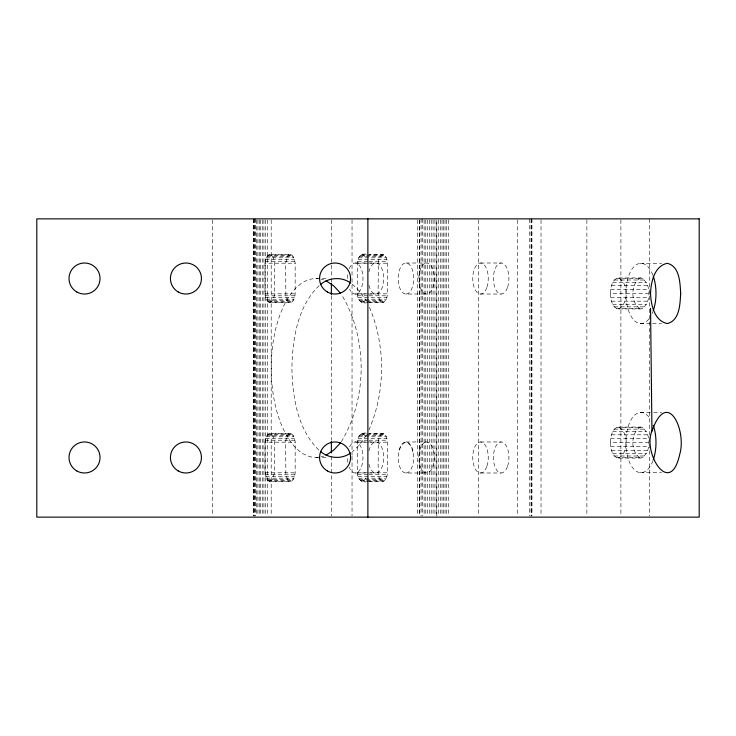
<?xml version="1.0" encoding="UTF-8"?>
<svg xmlns="http://www.w3.org/2000/svg" width="736" height="736" viewBox="0 0 736 736"><rect width="100%" height="100%" fill="white"/><g stroke="black" fill="none" stroke-linecap="round" stroke-linejoin="round"><path stroke-width="0.55" stroke-dasharray="3.68 2.76" d="M610.438 293.434C610.724 287.831 611.634 279.422 618.194 277.923L640.927 277.923C651.71 282.541 651.71 304.327 640.927 308.945L618.194 308.945C611.634 307.446 610.724 299.037 610.438 293.434L648.674 293.434M610.438 442.566C610.724 436.963 611.634 428.554 618.194 427.055L640.927 427.055C651.71 431.673 651.71 453.459 640.927 458.077L618.194 458.077C611.634 456.578 610.724 448.169 610.438 442.566L648.674 442.566M264.997 263.203L266.193 257.812L268.75 254.868L290.407 254.656L292.348 255.484L294.538 259.431L295.154 263.203L295.154 293.83C294.851 296.985 294.115 301.659 290.407 302.376L269.744 302.376C266.027 301.659 265.3 296.985 264.997 293.83L264.997 263.203L295.154 263.203M264.997 442.17L266.193 436.779L268.75 433.826L290.407 433.624C294.115 434.341 294.851 439.015 295.154 442.17L295.154 472.797C294.851 475.944 294.115 480.617 290.407 481.344L269.744 481.344L266.938 479.522L264.997 472.797L264.997 442.17L295.154 442.17M367.945 302.376C361.67 304.842 357.116 299.626 357.457 293.83L357.457 263.203C357.116 257.407 361.67 252.19 367.945 254.656M367.945 481.344C361.67 483.81 357.116 478.593 357.457 472.797L357.457 442.17C357.116 436.374 361.67 431.158 367.945 433.624M369.095 302.376L383.861 302.174L386.418 299.221L387.614 293.83L387.614 263.203L386.418 257.812L384.808 255.484L382.867 254.656L369.095 254.656M369.095 481.344L383.861 481.132L386.418 478.188L387.614 472.797L387.614 442.17L386.418 436.779L384.808 434.442L382.867 433.624L369.095 433.624M368.865 430.072C385.784 391.23 385.784 344.77 368.865 305.928M365.746 299.221L364.145 301.558L362.204 302.376M365.746 478.188L364.145 480.516L362.204 481.344M366.224 435.123L359.656 444.728L352.323 451.803M341.348 441.692C367.752 398.102 367.752 337.898 341.348 294.308M319.13 285.66C297.344 306.627 292.542 339.112 291.898 368C292.542 396.888 297.344 429.373 319.13 450.34M323.803 456.099L321.025 456.909M640.927 277.923C630.136 282.541 630.136 304.327 640.927 308.945M618.194 308.945C628.976 304.327 628.976 282.541 618.194 277.923M640.927 427.055C630.136 431.673 630.136 453.459 640.927 458.077M618.194 458.077C628.976 453.459 628.976 431.673 618.194 427.055M290.407 254.656L287.601 256.478L285.66 263.203L285.862 295.789L287.601 300.555L290.407 302.376M382.867 254.656L380.061 256.478L378.332 261.252L378.12 293.83C378.424 296.985 379.16 301.659 382.867 302.376M269.744 302.376C273.452 301.659 274.178 296.985 274.482 293.83L274.482 263.203C274.178 260.056 273.452 255.383 269.744 254.656M290.407 433.624C286.69 434.341 285.964 439.015 285.66 442.17L285.862 474.748L287.601 479.522L290.407 481.344M382.867 433.624L380.061 435.445L378.332 440.211L378.12 472.797C378.424 475.944 379.16 480.617 382.867 481.344M269.744 481.344L272.541 479.522L274.482 472.797L274.28 440.211L272.541 435.445L269.744 433.624M318.219 457.369C303.223 458.675 291.925 445.676 285.55 433.614C275.356 414.193 271.658 391.994 271.244 370.245C271.096 348.165 274.39 325.616 283.94 305.532C290.104 292.891 300.573 278.889 315.974 278.521L328.596 278.521M640.164 263.35L661.618 263.313M640.164 412.482L652.584 412.464M653.715 412.464L661.618 412.454M268.75 254.868L291.401 254.868M361.21 254.868L383.861 254.868M267.803 255.484L292.348 255.484M360.263 255.484L384.808 255.484M266.938 256.478L293.213 256.478M359.398 256.478L385.673 256.478M266.193 257.812L293.949 257.812M358.653 257.812L386.418 257.812M265.604 259.431L294.538 259.431M358.073 259.431L386.998 259.431M265.199 261.252L294.943 261.252M357.668 261.252L368 261.252M369.04 261.252L387.403 261.252M355.23 263.01L375.894 263.01M405.941 263.01L426.604 263.01A15.511 7.756 -90 0 1 433.32 286.276A15.511 7.756 -90 0 1 419.888 286.276A15.511 7.756 -90 0 1 426.604 263.01M480.507 263.01L501.17 263.01M357.457 263.203L387.614 263.203M616.188 278.447L642.933 278.447M614.312 280.002L644.8 280.002M612.711 282.468L646.41 282.468M611.478 285.678L647.643 285.678M610.705 289.423L648.416 289.423M264.997 293.83L295.154 293.83M357.457 293.83L387.614 293.83M355.23 294.032L375.894 294.032M405.941 294.032A15.511 7.756 90 0 0 412.657 270.765A15.511 7.756 90 0 0 399.225 270.765A15.511 7.756 90 0 0 405.941 294.032L426.604 294.032M480.507 294.032L501.17 294.032M265.199 295.789L294.943 295.789M357.668 295.789L368 295.789M369.04 295.789L387.403 295.789M610.705 297.445L648.416 297.445M265.604 297.611L294.538 297.611M358.073 297.611L386.998 297.611M266.193 299.221L293.949 299.221M358.653 299.221L386.418 299.221M266.938 300.555L293.213 300.555M359.398 300.555L385.673 300.555M611.478 301.19L647.643 301.19M267.803 301.558L292.348 301.558M360.263 301.558L384.808 301.558M268.75 302.174L291.401 302.174M361.21 302.174L383.861 302.174M612.711 304.4L646.41 304.4M614.312 306.866L644.8 306.866M616.188 308.412L642.933 308.412M616.188 427.588L642.933 427.588M614.312 429.134L644.8 429.134M612.711 431.6L646.41 431.6M268.75 433.826L291.401 433.826M361.21 433.826L383.861 433.826M267.803 434.442L292.348 434.442M360.263 434.442L384.808 434.442M611.478 434.81L647.643 434.81M266.938 435.445L293.213 435.445M359.398 435.445L385.673 435.445M266.193 436.779L293.949 436.779M358.653 436.779L386.418 436.779M265.604 438.389L294.538 438.389M358.073 438.389L386.998 438.389M610.705 438.555L648.416 438.555M265.199 440.211L294.943 440.211M357.668 440.211L368 440.211M369.04 440.211L387.403 440.211M355.23 441.968L375.894 441.968M405.941 441.968L426.604 441.968A15.511 7.756 -90 0 1 433.32 465.235A15.511 7.756 -90 0 1 419.888 465.235A15.511 7.756 -90 0 1 426.604 441.968M480.507 441.968L501.17 441.968M357.457 442.17L387.614 442.17M610.705 446.577L648.416 446.577M611.478 450.322L647.643 450.322M612.711 453.532L646.41 453.532M614.312 455.998L644.8 455.998M315.974 457.479L328.596 457.479M616.188 457.553L642.933 457.553M264.997 472.797L295.154 472.797M357.457 472.797L387.614 472.797M355.23 472.99L375.894 472.99M405.941 472.99A15.511 7.756 90 0 0 412.657 449.724A15.511 7.756 90 0 0 399.225 449.724A15.511 7.756 90 0 0 405.941 472.99L426.604 472.99M480.507 472.99L501.17 472.99M265.199 474.748L294.943 474.748M357.668 474.748L368 474.748M369.04 474.748L387.403 474.748M265.604 476.569L294.538 476.569M358.073 476.569L386.998 476.569M266.193 478.188L293.949 478.188M358.653 478.188L386.418 478.188M266.938 479.522L293.213 479.522M359.398 479.522L385.673 479.522M267.803 480.516L292.348 480.516M360.263 480.516L384.808 480.516M268.75 481.132L291.401 481.132M361.21 481.132L383.861 481.132M640.164 323.518L651.452 323.536M652.584 323.536L661.618 323.546M640.164 472.65L661.618 472.687M315.974 278.521L318.219 278.631M362.204 254.656L364.145 255.484L365.746 257.812M362.204 433.624L364.145 434.442L365.746 436.779M321.025 279.091L323.803 279.901M352.323 284.197L359.656 291.272L366.224 300.877M649.511 218.868L649.511 515.991M620.899 220.009L620.899 515.991M586.877 220.009L586.877 515.991M541.024 220.009L541.024 515.991M531.898 218.868L531.898 515.991M531.797 218.868L531.797 515.991M531.502 218.868L531.512 515.991M531.015 218.868L531.024 515.991M529.497 218.868L529.506 515.991M517.574 220.009L517.574 515.991M478.382 220.009L478.382 515.991M448.564 220.009L448.574 515.991M446.366 220.009L446.375 515.991M445.041 220.009L445.05 515.991M443.587 220.009L443.587 515.991M442.023 220.009L442.014 515.991M440.349 220.009L440.349 515.991M438.601 220.009L438.601 515.991M434.939 220.009L434.939 515.991M433.072 220.009L433.062 515.991M431.204 220.009L431.204 515.991M429.355 220.009L429.355 515.991M427.542 220.009L427.542 515.991M425.794 220.009L425.794 515.991M424.12 220.009L424.12 515.991M422.556 218.868L422.556 515.991M421.093 218.868L421.093 515.991M419.768 220.009L419.768 515.991M419.299 220.009L419.299 515.991M417.57 220.009L417.57 515.991M352.038 220.009L352.038 277.371M352.038 278.521L352.038 455.188M352.038 456.329L352.038 515.991M331.375 220.009L331.375 277.371M331.375 278.521L331.375 281.962M331.375 295.725L331.375 440.275M331.375 456.329L331.375 515.991M271.198 220.009L271.198 515.991M267.481 220.009L267.481 515.991M265.668 220.009L265.668 515.991M263.92 220.009L263.92 515.991M262.255 220.009L262.255 515.991M260.682 220.009L260.682 515.991M259.228 220.009L259.228 515.991M257.904 220.009L257.904 515.991M256.726 220.009L256.726 515.991M255.705 218.868L255.705 515.991M254.858 218.868L254.858 515.991M254.187 218.868L254.187 515.991M253.699 218.868L253.699 515.991M253.405 218.868L253.405 515.991M253.313 218.868L253.313 515.991M212.649 220.009L212.649 515.991M648.894 319.001A30.121 15.06 90 0 1 628.388 310.132A30.121 15.06 90 0 1 632.196 268.879A30.121 15.06 90 0 1 652.924 275.236M652.924 311.622A30.121 15.06 90 0 1 652.151 313.518M652.924 460.764A30.121 15.06 90 0 1 631.782 466.514A30.121 15.06 90 0 1 628.976 424.212A30.121 15.06 90 0 1 650.146 418.747M349.582 446.862A15.511 7.756 90 0 1 360.769 446.632A15.511 7.756 90 0 1 360.419 469.007A15.511 7.756 90 0 1 349.26 467.369M347.852 462.272A15.511 7.756 90 0 1 347.475 457.479M349.26 268.631A15.511 7.756 -90 0 1 360.419 266.993A15.511 7.756 -90 0 1 360.769 289.368A15.511 7.756 -90 0 1 349.582 289.138M347.475 278.521A15.511 7.756 -90 0 1 347.852 273.728M399.482 450.027A14.913 7.452 -90 0 1 406.907 442.695A14.913 7.452 -90 0 1 413.144 453.624M368.883 450.874A15.511 7.756 -90 0 1 380.714 445.326A15.511 7.756 -90 0 1 380.714 469.632A15.511 7.756 -90 0 1 368.883 464.085M368.883 271.915A15.511 7.756 -90 0 1 380.714 266.368A15.511 7.756 -90 0 1 380.714 290.674A15.511 7.756 -90 0 1 368.883 285.126M436.788 515.991L436.788 220.009L436.788 515.991M507.628 287.104A15.511 7.756 -90 0 0 501.658 263.037A15.511 7.756 -90 0 0 494.224 285.412A15.511 7.756 -90 0 0 507.628 287.104M507.628 466.063A15.511 7.756 -90 0 0 501.658 442.005A15.511 7.756 -90 0 0 494.224 464.379A15.511 7.756 -90 0 0 507.628 466.063M486.965 287.104A15.511 7.756 -90 0 0 480.994 263.037A15.511 7.756 -90 0 0 473.561 285.412A15.511 7.756 -90 0 0 486.965 287.104M486.965 466.063A15.511 7.756 -90 0 0 480.994 442.005A15.511 7.756 -90 0 0 473.561 464.379A15.511 7.756 -90 0 0 486.965 466.063"/><path stroke-width="1.1" d="M651.949 431.029C642.436 452.916 670.275 498.143 679.779 454.103C686.798 430.726 667.46 387.541 651.949 431.029L650.55 308.347M340.418 442.943L333.482 450.34L326.002 455.198M320.427 284.602C328.78 277.38 341.752 276.432 350.732 283.075M350.732 452.925C341.752 459.568 328.78 458.62 320.427 451.398M326.002 280.802L333.482 285.66L340.418 293.057M367.88 218.868L367.88 517.132M331.375 283.112L331.375 294.584M331.375 441.416L331.375 452.888M653.283 276.221A30.121 15.06 90 0 1 653.283 310.638M653.283 425.362A30.121 15.06 90 0 1 653.283 459.779M680.68 293.434C680.009 303.858 679.834 320.602 667.267 323.555C654.35 320.887 650.928 304.732 650.55 293.434C650.928 282.127 654.35 265.981 667.267 263.304C679.834 266.266 680.009 283.001 680.68 293.434M699.2 218.868L36.8 218.868L36.8 517.132L699.2 517.132L699.2 218.868M76.765 291.953A15.511 15.511 0 0 0 100.032 278.521A15.511 15.511 0 0 0 76.765 265.089A15.511 15.511 0 0 0 76.765 291.953M76.765 470.911A15.511 15.511 0 0 0 100.032 457.479A15.511 15.511 0 0 0 76.765 444.047A15.511 15.511 0 0 0 76.765 470.911M178.176 470.911A15.511 15.511 0 0 0 201.443 457.479A15.511 15.511 0 0 0 178.176 444.047A15.511 15.511 0 0 0 178.176 470.911M178.176 291.953A15.511 15.511 0 0 0 201.443 278.521A15.511 15.511 0 0 0 178.176 265.089A15.511 15.511 0 0 0 178.176 291.953M327.318 291.953A15.511 15.511 0 0 0 350.575 278.521A15.511 15.511 0 0 0 327.318 265.089A15.511 15.511 0 0 0 327.318 291.953M327.318 470.911A15.511 15.511 0 0 0 350.575 457.479A15.511 15.511 0 0 0 327.318 444.047A15.511 15.511 0 0 0 327.318 470.911"/></g></svg>
